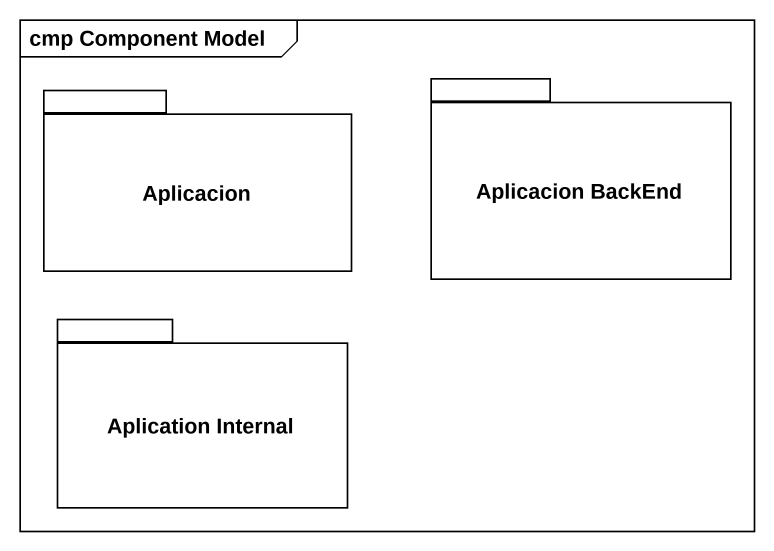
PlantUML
@startuml
mainframe cmp Component Model
package Aplicacion {
}
package "Aplicacion BackEnd" as Aplicacion_BackEnd {
}
package "Aplication Internal" as Aplication_Internal {
}
@enduml
